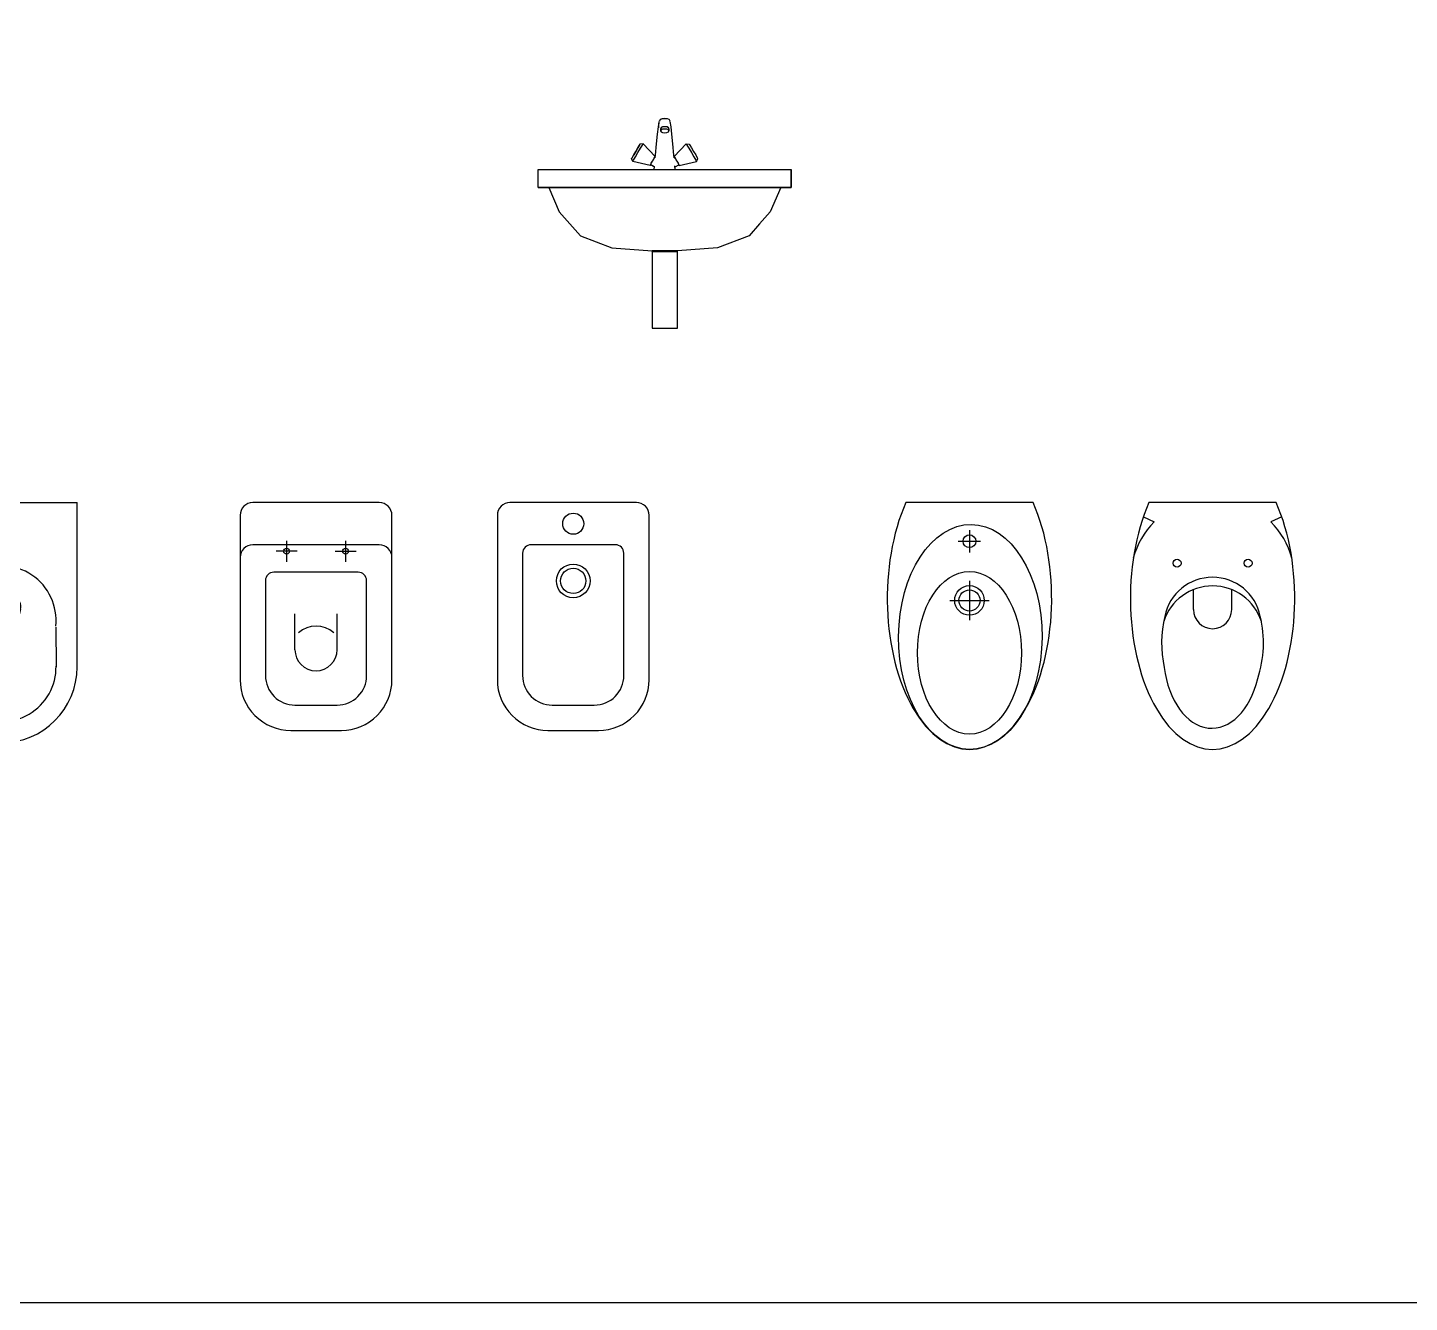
# Model space of a CAD drawing. Header units: millimetres. Extents: x 3103 to 179340, y -10977 to 70536.
# Drawn here: x 51846 to 55123, y -10977 to -7955 of the extents above; entities that cross this region are included whole.
import ezdxf

# ---------------------------------------------------------------- set-up
doc = ezdxf.new("R2010")
doc.units = ezdxf.units.MM
doc.header["$LTSCALE"] = 0.5
doc.set_wipeout_variables(frame=1)
doc.layers.add('SANTEH', color=30, linetype='Continuous')

# ---------------------------------------------------------------- blocks, each defined once
blk = doc.blocks.new('_BIDE_ALESSI')
at = {"layer": 'SANTEH', "linetype": 'Continuous'}
for p, q in [((0, -65), (0, -118)), ((-26.5, -91.5), (26.5, -91.5)), ((0, -185.5), (0, -278.5)), ((-46.5, -232), (46.5, -232))]:
    blk.add_line(p, q, dxfattribs=at)
blk.add_lwpolyline([(150.8, 0), (-150.8, 0)], dxfattribs=at)
for centre, radius in [((0, -91.5), 15.1), ((0, -232), 35.1), ((0, -232), 25.1)]:
    blk.add_circle(centre, radius, dxfattribs=at)
blk.add_ellipse((0, -227), major_axis=(0, 358), ratio=0.544632, start_param=0.884218, end_param=5.398968, dxfattribs=at)
for centre, major_axis, ratio in [((2, -318.4), (-2, -266.6), 0.638393), ((0, -356), (0, -192.9), 0.639834)]:
    blk.add_ellipse(centre, major_axis=major_axis, ratio=ratio, dxfattribs=at)
blk = doc.blocks.new('_UNIT_ALESSI')
at = {"layer": 'SANTEH', "linetype": 'Continuous'}
for p, q in [((-45.4, -253.5), (-45.4, -206.6)), ((45.4, -253.5), (45.4, -206.6))]:
    blk.add_line(p, q, dxfattribs=at)
for points in [[(150.8, 0), (-150.8, 0)], [(-164.1, -33.6), (-138.4, -45.8)], [(164.1, -33.6), (138.4, -45.8)]]:
    blk.add_lwpolyline(points, dxfattribs=at)
for centre in [(-84.2, -143.6), (84.2, -143.6)]:
    blk.add_circle(centre, 9.38, dxfattribs=at)
for centre, radius, start, end in [((0.3, -183.2), 195.2, 135.2817, 164.6331), ((-0.3, -183.2), 195.2, 15.3669, 44.7183), ((0, -292.5), 115.5, 11.3895, 168.6105), ((0, -319.7), 122, 18.1742, 161.8258), ((0, -253.5), 45.4, 180, 0), ((146.2, -333), 267, 166.282, 192.4424), ((-146.2, -333), 267, 341.5846, 13.718)]:
    blk.add_arc(centre, radius, start, end, dxfattribs=at)
for centre, major_axis, ratio, start_param, end_param in [((0, -227), (0, 358), 0.544632, 0.884218, 5.398968), ((-1.1, -356), (-1.1, -179), 0.645191, 4.91054, 7.508155)]:
    blk.add_ellipse(centre, major_axis=major_axis, ratio=ratio, start_param=start_param, end_param=end_param, dxfattribs=at)
blk = doc.blocks.new('EVAKUO1_bidet')
at = {"layer": 'SANTEH'}
for points in [[(-60, -540), (60, -540, 0.414214), (180, -420), (180, -30, 0.414214), (150, 0), (-150, 0, 0.414214), (-180, -30), (-180, -420, 0.414214)], [(-50, -480), (50, -480, 0.414214), (120, -410), (120, -120, 0.414214), (100, -100), (-100, -100, 0.414214), (-120, -120), (-120, -410, 0.414214)]]:
    blk.add_lwpolyline(points, format="xyb", close=True, dxfattribs=at)
for centre, radius in [((0, -50), 25), ((0, -185.7), 40), ((0, -185.7), 30)]:
    blk.add_circle(centre, radius, dxfattribs=at)
blk = doc.blocks.new('EVAKUO_unitaz')
at = {"layer": 'SANTEH'}
for p, q in [((-70, -90.3), (-70, -140.2)), ((70, -90.3), (70, -140.2)), ((-45.1, -115.3), (-94.9, -115.3)), ((45.1, -115.3), (94.9, -115.3)), ((-50, -348.8), (-50, -263.4)), ((50, -348.8), (50, -263.4))]:
    blk.add_line(p, q, dxfattribs=at)
for points in [[(-60, -540), (60, -540, 0.414214), (180, -420), (180, -30, 0.414214), (150, 0), (-150, 0, 0.414214), (-180, -30), (-180, -420, 0.414214)], [(-50, -480), (50, -480, 0.414214), (120, -410), (120, -185, 0.414214), (100, -165), (-100, -165, 0.414214), (-120, -185), (-120, -410, 0.414214)]]:
    blk.add_lwpolyline(points, format="xyb", close=True, dxfattribs=at)
blk.add_lwpolyline([(180, -130, 0.414214), (150, -100), (-150, -100, 0.414214), (-180, -130)], format="xyb", dxfattribs=at)
for centre in [(-70, -115.3), (70, -115.3)]:
    blk.add_circle(centre, 7.01, dxfattribs=at)
for centre, radius, start, end in [((0, -356.3), 63.7, 48.8357, 131.1643), ((0, -348.8), 50, 180, 0)]:
    blk.add_arc(centre, radius, start, end, dxfattribs=at)
blk = doc.blocks.new('y1')
at = {"layer": 'SANTEH', "ltscale": 5}
for p, q in [((0, 31196.6), (0, 30806.6)), ((0, 31196.6), (360, 31196.6)), ((360, 30806.6), (360, 31196.6)), ((206.8, 30969.4), (153.2, 30969.4)), ((134.4, 30942.8), (143.6, 30906)), ((225.6, 30942.8), (216.4, 30906)), ((50, 30916.6), (50, 30806.6)), ((309.1, 30901.1), (310, 30806.6))]:
    blk.add_line(p, q, dxfattribs=at)
for centre, radius, start, end in [((180, 30916.6), 130, 354.0145, 180), ((153.2, 30949.4), 20, 90, 199.4962), ((206.8, 30949.4), 20, 340.5038, 90), ((180, 30927.4), 42.2, 210.5234, 329.4766), ((180, 30806.6), 180, 180, 0), ((180, 30806.6), 130, 180, 0.8421)]:
    blk.add_arc(centre, radius, start, end, dxfattribs=at)

msp = doc.modelspace()

# ---------------------------------------------------------------- linework, layer by layer
at = {"layer": 'SANTEH'}
for p, q in [((53057.2, -8291.2), (53063.1, -8291.2)), ((53057.2, -8334), (53057.2, -8291.2)), ((53063.1, -8291.2), (53080.3, -8291.2)), ((53080.3, -8291.2), (53108.1, -8291.2)), ((53108.1, -8291.2), (53145.5, -8291.2)), ((53145.5, -8291.2), (53191.1, -8291.2)), ((53191.1, -8291.2), (53243.1, -8291.2)), ((53472.9, -8291.2), (53524.8, -8291.2)), ((53524.8, -8291.2), (53570.3, -8291.2)), ((53570.3, -8291.2), (53607.6, -8291.2)), ((53607.6, -8291.2), (53635.3, -8291.2)), ((53635.3, -8291.2), (53652.3, -8291.2)), ((53652.3, -8291.2), (53657.2, -8291.2)), ((53657.2, -8334), (53657.2, -8291.2)), ((53057.2, -8334), (53063.1, -8334)), ((53063.1, -8334), (53080.3, -8334)), ((53080.3, -8334), (53108.1, -8334)), ((53082.3, -8334), (53107.2, -8391.2)), ((53108.1, -8334), (53145.5, -8334)), ((53145.5, -8334), (53191.1, -8334)), ((53191.1, -8334), (53243.1, -8334)), ((53243.1, -8334), (53299.4, -8334)), ((53299.4, -8334), (53358, -8334)), ((53358, -8334), (53416.6, -8334)), ((53416.6, -8334), (53472.9, -8334)), ((53472.9, -8334), (53524.8, -8334)), ((53524.8, -8334), (53570.3, -8334)), ((53570.3, -8334), (53607.6, -8334)), ((53632.3, -8334), (53607.2, -8391.2)), ((53607.6, -8334), (53635.3, -8334)), ((53635.3, -8334), (53652.3, -8334)), ((53652.3, -8334), (53657.2, -8334)), ((53107.2, -8391.2), (53132.2, -8419.8)), ((53132.2, -8419.8), (53157.2, -8448.3)), ((53582.2, -8419.8), (53557.2, -8448.3)), ((53607.2, -8391.2), (53582.2, -8419.8)), ((53157.2, -8448.3), (53232.2, -8476.9)), ((53557.2, -8448.3), (53482.2, -8476.9)), ((53232.2, -8476.9), (53327.3, -8484)), ((53327.9, -8484), (53327.3, -8484)), ((53327.3, -8485.5), (53327.3, -8484)), ((53327.3, -8485.5), (53327.9, -8485.5)), ((53329.6, -8484), (53327.9, -8484)), ((53327.9, -8485.5), (53329.6, -8485.5)), ((53332.4, -8484), (53329.6, -8484)), ((53329.6, -8485.5), (53331.1, -8485.5)), ((53331.1, -8485.5), (53331.4, -8485.5)), ((53331.4, -8485.5), (53331.9, -8485.5)), ((53331.9, -8485.5), (53332.4, -8485.5)), ((53336.1, -8484), (53332.4, -8484)), ((53332.4, -8485.5), (53336.1, -8485.5)), ((53340.7, -8484), (53336.1, -8484)), ((53336.1, -8485.5), (53340.7, -8485.5)), ((53345.9, -8484), (53340.7, -8484)), ((53340.7, -8485.5), (53341.6, -8485.5)), ((53341.6, -8485.5), (53342.4, -8485.5)), ((53342.4, -8485.5), (53343.8, -8485.5)), ((53343.8, -8485.5), (53345.9, -8485.5)), ((53351.5, -8484), (53345.9, -8484)), ((53345.9, -8485.5), (53351.5, -8485.5)), ((53357.4, -8484), (53351.5, -8484)), ((53351.5, -8485.5), (53356, -8485.5)), ((53356, -8485.5), (53357.4, -8485.5)), ((53363.2, -8484), (53357.4, -8484)), ((53357.4, -8485.5), (53358.8, -8485.5)), ((53358.8, -8485.5), (53363.2, -8485.5)), ((53368.9, -8484), (53363.2, -8484)), ((53363.2, -8485.5), (53368.9, -8485.5)), ((53374, -8484), (53368.9, -8484)), ((53368.9, -8485.5), (53370.9, -8485.5)), ((53370.9, -8485.5), (53372.4, -8485.5)), ((53372.4, -8485.5), (53373.2, -8485.5)), ((53373.2, -8485.5), (53374, -8485.5)), ((53378.6, -8484), (53374, -8484)), ((53374, -8485.5), (53378.6, -8485.5)), ((53382.3, -8484), (53378.6, -8484)), ((53378.6, -8485.5), (53382.3, -8485.5)), ((53385.1, -8484), (53382.3, -8484)), ((53382.3, -8485.5), (53382.8, -8485.5)), ((53382.8, -8485.5), (53383.3, -8485.5)), ((53383.3, -8485.5), (53383.5, -8485.5)), ((53383.5, -8485.5), (53385.1, -8485.5)), ((53386.8, -8484), (53385.1, -8484)), ((53385.1, -8485.5), (53386.8, -8485.5)), ((53387.3, -8484), (53386.8, -8484)), ((53386.8, -8485.5), (53387.3, -8485.5)), ((53482.2, -8476.9), (53387.3, -8484)), ((53387.3, -8485.5), (53387.3, -8484))]:
    msp.add_line(p, q, dxfattribs=at)
for points in [[(28440.7, -10976.6), (63114.5, -10976.6), (63114.5, 7714.5), (28440.7, 7714.5)], [(53387.3, -8485.5), (53327.3, -8485.5), (53327.3, -8667), (53387.3, -8667)]]:
    msp.add_lwpolyline(points, close=True, dxfattribs=at)

# ---------------------------------------------------------------- block references
for name, p in [('y1', (51603.7, -40276.9)), ('EVAKUO_unitaz', (52530.3, -9080.8)), ('EVAKUO1_bidet', (53140.3, -9080.8)), ('_BIDE_ALESSI', (54080.1, -9080.8)), ('_UNIT_ALESSI', (54656.6, -9080.8))]:
    msp.add_blockref(name, p, dxfattribs=at)

# ---------------------------------------------------------------- next in the draw order: wipeouts: each hides what was drawn before it
for points in [[(53344.1, -8193.1), (53345.9, -8190.1), (53345.9, -8174.2), (53344.1, -8177.2)], [(53368.8, -8190.1), (53370.5, -8193.1), (53370.5, -8177.2), (53368.7, -8174.2)], [(53334.6, -8271.8), (53334.7, -8269), (53331, -8266.9), (53328.5, -8271.2), (53334.2, -8274.5)], [(53381.3, -8282.2), (53381.5, -8283.7), (53381.6, -8283.6)]]:
    msp.add_wipeout(points).dxf.layer = 'SANTEH'

# ---------------------------------------------------------------- next in the draw order: wipeouts: each hides what was drawn before it
for points in [[(53352.3, -8203.9), (53357.3, -8204.5), (53362.3, -8203.9), (53366, -8202.2), (53367.3, -8199.9), (53366, -8197.6), (53362.3, -8195.9), (53357.4, -8195.3), (53352.3, -8195.9), (53348.7, -8197.6), (53347.3, -8199.9), (53348.7, -8202.2)], [(53334.9, -8264.9), (53332.8, -8263.7), (53331.5, -8266), (53331, -8266.9), (53334.7, -8269)], [(53381.5, -8283.7), (53381.5, -8283.7), (53381.3, -8282.2), (53381, -8279.7)]]:
    msp.add_wipeout(points).dxf.layer = 'SANTEH'

# ---------------------------------------------------------------- next in the draw order: wipeouts: each hides what was drawn before it
for points in [[(53345.9, -8190.1), (53350.7, -8187.9), (53350.7, -8172), (53345.9, -8174.2)], [(53368.6, -8190.8), (53370.3, -8193.8), (53370.5, -8193.1), (53368.8, -8190.1)], [(53334.9, -8264.9), (53334.9, -8263.4), (53333.5, -8262.5), (53332.8, -8263.7)], [(53380.3, -8274.4), (53381, -8279.7), (53388.3, -8275.5), (53385.8, -8271.2)]]:
    msp.add_wipeout(points).dxf.layer = 'SANTEH'

# ---------------------------------------------------------------- next in the draw order: wipeouts: each hides what was drawn before it
for points in [[(53344.3, -8193.8), (53346.1, -8190.8), (53345.9, -8190.1), (53344.1, -8193.1)], [(53368.1, -8191.5), (53369.7, -8194.4), (53370.3, -8193.8), (53368.6, -8190.8)], [(53333.6, -8279.9), (53334.2, -8274.5), (53328.5, -8271.2), (53326, -8275.5)], [(53379.4, -8264.9), (53379.8, -8268.9), (53383.3, -8266.9), (53382.8, -8266), (53381.5, -8263.7)]]:
    msp.add_wipeout(points).dxf.layer = 'SANTEH'

# ---------------------------------------------------------------- next in the draw order: wipeouts: each hides what was drawn before it
for points in [[(53344.9, -8194.4), (53346.6, -8191.5), (53346.1, -8190.8), (53344.3, -8193.8)], [(53367.4, -8191.9), (53368.9, -8194.5), (53369.7, -8194.4), (53368.1, -8191.5)], [(53332.8, -8283.7), (53333.1, -8283.1), (53333.6, -8279.9), (53326, -8275.5), (53325.5, -8276.4), (53324.2, -8278.7)], [(53381.6, -8283.6), (53390.1, -8278.7), (53388.8, -8276.4), (53388.3, -8275.5), (53381, -8279.7)]]:
    msp.add_wipeout(points).dxf.layer = 'SANTEH'

# ---------------------------------------------------------------- next in the draw order: wipeouts: each hides what was drawn before it
for points in [[(53345.7, -8194.5), (53347.3, -8191.9), (53346.6, -8191.5), (53344.9, -8194.4)], [(53333.7, -8262.2), (53334.5, -8260.8), (53305.8, -8230.4), (53304.2, -8233.2)], [(53332.1, -8284.8), (53332.8, -8283.7), (53324.2, -8278.7), (53323.5, -8279.9)], [(53379.5, -8263.3), (53379.4, -8264.9), (53381.5, -8263.7), (53380.8, -8262.5)]]:
    msp.add_wipeout(points).dxf.layer = 'SANTEH'

# ---------------------------------------------------------------- next in the draw order: wipeouts: each hides what was drawn before it
for points in [[(53352.3, -8190.5), (53351.5, -8189.9), (53347.3, -8191.9), (53348.7, -8192.2)], [(53304.2, -8233.2), (53305.8, -8230.4), (53298.6, -8230.9), (53297.3, -8233.2)], [(53322.5, -8281.6), (53323.3, -8280.2), (53283.5, -8269.2), (53281.8, -8272)], [(53381.5, -8283.7), (53382.1, -8284.8), (53390.8, -8279.8), (53390.1, -8278.7)]]:
    msp.add_wipeout(points).dxf.layer = 'SANTEH'

# ---------------------------------------------------------------- next in the draw order: wipeouts: each hides what was drawn before it
for points in [[(53348.7, -8192.2), (53347.3, -8191.9), (53345.7, -8194.5), (53347.3, -8194.5)], [(53331.5, -8266), (53333.7, -8262.2), (53304.2, -8233.2), (53299.9, -8240.8)], [(53281.8, -8272), (53283.5, -8269.2), (53280, -8263.2), (53278.6, -8265.5)], [(53379.8, -8268.9), (53380, -8271.2), (53380.3, -8274.4), (53385.8, -8271.2), (53383.3, -8266.9)]]:
    msp.add_wipeout(points).dxf.layer = 'SANTEH'

# ---------------------------------------------------------------- next in the draw order: wipeouts: each hides what was drawn before it
for points in [[(53357.3, -8189.9), (53357.3, -8189.2), (53351.5, -8189.9), (53352.3, -8190.5)], [(53299.9, -8240.8), (53304.2, -8233.2), (53297.3, -8233.2), (53293.7, -8239.5)], [(53323.3, -8280.2), (53325.5, -8276.4), (53287.9, -8261.6), (53283.5, -8269.2)], [(53391, -8280.2), (53391.8, -8281.6), (53432.4, -8272), (53430.8, -8269.2)]]:
    msp.add_wipeout(points).dxf.layer = 'SANTEH'

# ---------------------------------------------------------------- next in the draw order: wipeouts: each hides what was drawn before it
for points in [[(53362.3, -8190.5), (53366, -8192.2), (53367.4, -8191.9), (53363.1, -8189.9)], [(53283.5, -8269.2), (53287.9, -8261.6), (53283.7, -8256.8), (53280, -8263.2)], [(53379.8, -8260.8), (53380.6, -8262.2), (53410.1, -8233.2), (53408.4, -8230.4)]]:
    msp.add_wipeout(points).dxf.layer = 'SANTEH'

# ---------------------------------------------------------------- next in the draw order: wipeouts: each hides what was drawn before it
for points in [[(53357.3, -8189.9), (53362.3, -8190.5), (53363.1, -8189.9), (53357.3, -8189.2)], [(53328.5, -8271.2), (53331.5, -8266), (53299.9, -8240.8), (53293.9, -8251.2)], [(53388.8, -8276.4), (53391, -8280.2), (53430.8, -8269.2), (53426.5, -8261.6)]]:
    msp.add_wipeout(points).dxf.layer = 'SANTEH'

# ---------------------------------------------------------------- next in the draw order: wipeouts: each hides what was drawn before it
for points in [[(53357.3, -8187.1), (53363.9, -8187.9), (53363.9, -8172), (53357.3, -8171.1)], [(53325.5, -8276.4), (53328.5, -8271.2), (53293.9, -8251.2), (53287.9, -8261.6)], [(53380.6, -8262.2), (53382.8, -8266), (53414.5, -8240.8), (53410.1, -8233.2)]]:
    msp.add_wipeout(points).dxf.layer = 'SANTEH'

# ---------------------------------------------------------------- next in the draw order: linework, layer by layer
for p, q in [((53334.6, -8263.2), (53335.1, -8257.3)), ((53335.1, -8257.3), (53337.8, -8230.4)), ((53322.5, -8281.6), (53323.3, -8280.2)), ((53323.3, -8280.2), (53325.5, -8276.4)), ((53332.1, -8284.8), (53323.5, -8279.9)), ((53325.5, -8276.4), (53328.5, -8271.2)), ((53328.5, -8271.2), (53331.5, -8266)), ((53331.5, -8266), (53333.7, -8262.2)), ((53332.1, -8284.8), (53332.8, -8283.7)), ((53332.1, -8291.2), (53332.7, -8283.8)), ((53332.8, -8283.7), (53333.1, -8283.1)), ((53334.9, -8263.4), (53333.5, -8262.5)), ((53333.7, -8262.2), (53334.5, -8260.8)), ((53243.1, -8291.2), (53299.4, -8291.2)), ((53299.4, -8291.2), (53358, -8291.2))]:
    msp.add_line(p, q, dxfattribs=at)

# ---------------------------------------------------------------- next in the draw order: wipeouts: each hides what was drawn before it
for points in [[(53350.7, -8187.9), (53357.3, -8187.1), (53357.3, -8171.1), (53350.7, -8172)], [(53293.9, -8251.2), (53299.9, -8240.8), (53293.7, -8239.5), (53288.7, -8248.2)], [(53426.5, -8261.6), (53430.8, -8269.2), (53434.3, -8263.2), (53430.7, -8256.8)]]:
    msp.add_wipeout(points).dxf.layer = 'SANTEH'

# ---------------------------------------------------------------- next in the draw order: linework, layer by layer
msp.add_line((53305.8, -8230.4), (53298.6, -8230.9), dxfattribs=at)

# ---------------------------------------------------------------- next in the draw order: wipeouts: each hides what was drawn before it
for points in [[(53363.8, -8188.7), (53368.6, -8190.8), (53368.8, -8190.1), (53363.9, -8187.9)], [(53287.9, -8261.6), (53293.9, -8251.2), (53288.7, -8248.2), (53283.7, -8256.8)], [(53410.1, -8233.2), (53414.5, -8240.8), (53420.7, -8239.5), (53417, -8233.2)]]:
    msp.add_wipeout(points).dxf.layer = 'SANTEH'

# ---------------------------------------------------------------- next in the draw order: linework, layer by layer
for p, q in [((53283.6, -8256.8), (53280, -8263.2)), ((53280, -8263.2), (53283.7, -8256.8)), ((53288.6, -8248.2), (53283.6, -8256.8)), ((53283.7, -8256.8), (53288.7, -8248.2)), ((53287.9, -8261.6), (53293.9, -8251.2)), ((53293.6, -8239.5), (53288.6, -8248.2)), ((53288.7, -8248.2), (53293.7, -8239.5)), ((53297.3, -8233.2), (53293.6, -8239.5)), ((53293.7, -8239.5), (53297.3, -8233.2)), ((53293.9, -8251.2), (53299.9, -8240.8)), ((53297.3, -8233.2), (53298.6, -8230.9)), ((53298.6, -8230.9), (53297.3, -8233.2)), ((53299.9, -8240.8), (53304.2, -8233.2)), ((53304.2, -8233.2), (53305.8, -8230.4)), ((53334.5, -8260.8), (53305.8, -8230.4)), ((53280, -8263.2), (53278.6, -8265.5)), ((53278.6, -8265.5), (53280, -8263.2)), ((53281.8, -8272), (53278.6, -8265.5)), ((53281.8, -8272), (53283.5, -8269.2)), ((53322.5, -8281.6), (53281.8, -8272)), ((53283.5, -8269.2), (53287.9, -8261.6))]:
    msp.add_line(p, q, dxfattribs=at)

# ---------------------------------------------------------------- next in the draw order: wipeouts: each hides what was drawn before it
for points in [[(53363.1, -8189.9), (53367.4, -8191.9), (53368.1, -8191.5), (53363.5, -8189.4)], [(53385.8, -8271.2), (53388.8, -8276.4), (53426.5, -8261.6), (53420.5, -8251.2)]]:
    msp.add_wipeout(points).dxf.layer = 'SANTEH'

# ---------------------------------------------------------------- next in the draw order: linework, layer by layer
for p, q in [((53358, -8291.2), (53416.6, -8291.2)), ((53416.6, -8291.2), (53472.9, -8291.2))]:
    msp.add_line(p, q, dxfattribs=at)
msp.add_lwpolyline([(53057.2, -8291.2), (53657.2, -8291.2), (53657.2, -8334), (53057.2, -8334)], close=True, dxfattribs=at)

# ---------------------------------------------------------------- next in the draw order: wipeouts: each hides what was drawn before it
for points in [[(53346.1, -8190.8), (53350.9, -8188.7), (53350.7, -8187.9), (53345.9, -8190.1)], [(53382.8, -8266), (53385.8, -8271.2), (53420.5, -8251.2), (53414.5, -8240.8)]]:
    msp.add_wipeout(points).dxf.layer = 'SANTEH'

# ---------------------------------------------------------------- next in the draw order: linework, layer by layer
for p, q in [((53379.1, -8257.3), (53376.5, -8230.4)), ((53379.6, -8263.2), (53379.1, -8257.3)), ((53379.5, -8263.3), (53380.8, -8262.5)), ((53380.6, -8262.2), (53379.8, -8260.8)), ((53379.8, -8260.8), (53380.6, -8262.2)), ((53380.8, -8262.5), (53380.6, -8262.2)), ((53380.6, -8262.2), (53382.8, -8266)), ((53382.2, -8291.2), (53381.3, -8282.2)), ((53381.5, -8283.7), (53382.1, -8284.8)), ((53382.1, -8284.8), (53381.5, -8283.7)), ((53382.1, -8284.8), (53390.8, -8279.8)), ((53382.8, -8266), (53385.8, -8271.2)), ((53385.8, -8271.2), (53388.8, -8276.4)), ((53388.8, -8276.4), (53391, -8280.2)), ((53391, -8280.2), (53390.8, -8279.9)), ((53391, -8280.2), (53391.8, -8281.6)), ((53391.8, -8281.6), (53391, -8280.2))]:
    msp.add_line(p, q, dxfattribs=at)

# ---------------------------------------------------------------- next in the draw order: wipeouts: each hides what was drawn before it
for points in [[(53347.3, -8191.9), (53351.5, -8189.9), (53351.1, -8189.4), (53346.6, -8191.5)], [(53420.5, -8251.2), (53426.5, -8261.6), (53430.7, -8256.8), (53425.7, -8248.2)]]:
    msp.add_wipeout(points).dxf.layer = 'SANTEH'

# ---------------------------------------------------------------- next in the draw order: linework, layer by layer
for p in [(53391.8, -8281.6), (53430.8, -8269.2)]:
    msp.add_line(p, (53432.4, -8272), dxfattribs=at)

# ---------------------------------------------------------------- next in the draw order: wipeouts: each hides what was drawn before it
for points in [[(53363.5, -8189.4), (53368.1, -8191.5), (53368.6, -8190.8), (53363.8, -8188.7)], [(53414.5, -8240.8), (53420.5, -8251.2), (53425.7, -8248.2), (53420.7, -8239.5)]]:
    msp.add_wipeout(points).dxf.layer = 'SANTEH'

# ---------------------------------------------------------------- next in the draw order: linework, layer by layer
for p, q in [((53376.5, -8230.4), (53374.2, -8207.6)), ((53379.8, -8260.8), (53408.4, -8230.4)), ((53408.4, -8230.4), (53410.1, -8233.2)), ((53408.4, -8230.4), (53415.6, -8230.9)), ((53410.1, -8233.2), (53414.5, -8240.8)), ((53414.5, -8240.8), (53420.5, -8251.2)), ((53415.6, -8230.9), (53417, -8233.2)), ((53417, -8233.2), (53420.7, -8239.5)), ((53420.5, -8251.2), (53426.5, -8261.6)), ((53420.7, -8239.5), (53425.7, -8248.2)), ((53425.7, -8248.2), (53430.7, -8256.8)), ((53430.7, -8256.8), (53434.3, -8263.2)), ((53426.5, -8261.6), (53430.8, -8269.2)), ((53432.4, -8272), (53435.6, -8265.5)), ((53434.3, -8263.2), (53435.6, -8265.5))]:
    msp.add_line(p, q, dxfattribs=at)

# ---------------------------------------------------------------- next in the draw order: wipeouts: each hides what was drawn before it
msp.add_wipeout([(53346.6, -8191.5), (53351.1, -8189.4), (53350.9, -8188.7), (53346.1, -8190.8)]).dxf.layer = 'SANTEH'

# ---------------------------------------------------------------- next in the draw order: linework, layer by layer
msp.add_line((53337.8, -8230.4), (53340.2, -8207.6), dxfattribs=at)

# ---------------------------------------------------------------- next in the draw order: wipeouts: each hides what was drawn before it
msp.add_wipeout([(53357.3, -8189.2), (53363.1, -8189.9), (53363.5, -8189.4), (53357.3, -8188.6)]).dxf.layer = 'SANTEH'

# ---------------------------------------------------------------- next in the draw order: wipeouts: each hides what was drawn before it
msp.add_wipeout([(53351.5, -8189.9), (53357.3, -8189.2), (53357.3, -8188.6), (53351.1, -8189.4)]).dxf.layer = 'SANTEH'

# ---------------------------------------------------------------- next in the draw order: wipeouts: each hides what was drawn before it
msp.add_wipeout([(53357.3, -8187.9), (53363.8, -8188.7), (53363.9, -8187.9), (53357.3, -8187.1)]).dxf.layer = 'SANTEH'

# ---------------------------------------------------------------- next in the draw order: wipeouts: each hides what was drawn before it
msp.add_wipeout([(53357.3, -8188.6), (53363.5, -8189.4), (53363.8, -8188.7), (53357.3, -8187.9)]).dxf.layer = 'SANTEH'

# ---------------------------------------------------------------- next in the draw order: wipeouts: each hides what was drawn before it
msp.add_wipeout([(53350.9, -8188.7), (53357.3, -8187.9), (53357.3, -8187.1), (53350.7, -8187.9)]).dxf.layer = 'SANTEH'

# ---------------------------------------------------------------- next in the draw order: linework, layer by layer
for p, q in [((53357.3, -8170.3), (53351.1, -8171.1)), ((53363.5, -8171.1), (53357.3, -8170.3))]:
    msp.add_line(p, q, dxfattribs=at)

# ---------------------------------------------------------------- next in the draw order: wipeouts: each hides what was drawn before it
msp.add_wipeout([(53351.1, -8189.4), (53357.3, -8188.6), (53357.3, -8187.9), (53350.9, -8188.7)]).dxf.layer = 'SANTEH'

# ---------------------------------------------------------------- next in the draw order: linework, layer by layer
for p, q in [((53340.2, -8207.6), (53342.3, -8189.9)), ((53342.3, -8189.9), (53344.1, -8177.2)), ((53346.1, -8173.5), (53344.3, -8176.5)), ((53346.1, -8173.5), (53346.6, -8173.1)), ((53351.1, -8171.1), (53346.6, -8173.1)), ((53348.7, -8192.2), (53347.3, -8194.5)), ((53352.3, -8190.5), (53348.7, -8192.2)), ((53357.3, -8189.9), (53352.3, -8190.5)), ((53362.3, -8190.5), (53357.3, -8189.9)), ((53366, -8192.2), (53362.3, -8190.5)), ((53368.1, -8173.1), (53363.5, -8171.1)), ((53367.3, -8194.5), (53366, -8192.2)), ((53368.6, -8173.5), (53368.1, -8173.1)), ((53370.3, -8176.5), (53368.6, -8173.5)), ((53372.2, -8189.9), (53370.5, -8177.2)), ((53374.2, -8207.6), (53372.2, -8189.9)), ((53347.3, -8194.5), (53347.3, -8199.9)), ((53348.7, -8197.6), (53347.3, -8199.9)), ((53347.3, -8199.9), (53348.7, -8202.2)), ((53352.3, -8195.9), (53348.7, -8197.6)), ((53348.7, -8202.2), (53352.3, -8203.9)), ((53357.4, -8195.3), (53352.3, -8195.9)), ((53352.3, -8203.9), (53357.3, -8204.5)), ((53357.3, -8204.5), (53362.3, -8203.9)), ((53362.3, -8195.9), (53357.4, -8195.3)), ((53366, -8197.6), (53362.3, -8195.9)), ((53362.3, -8203.9), (53366, -8202.2)), ((53367.3, -8199.9), (53366, -8197.6)), ((53366, -8202.2), (53367.3, -8199.9)), ((53367.3, -8194.5), (53367.3, -8199.9))]:
    msp.add_line(p, q, dxfattribs=at)

doc.saveas('drawing.dxf')
